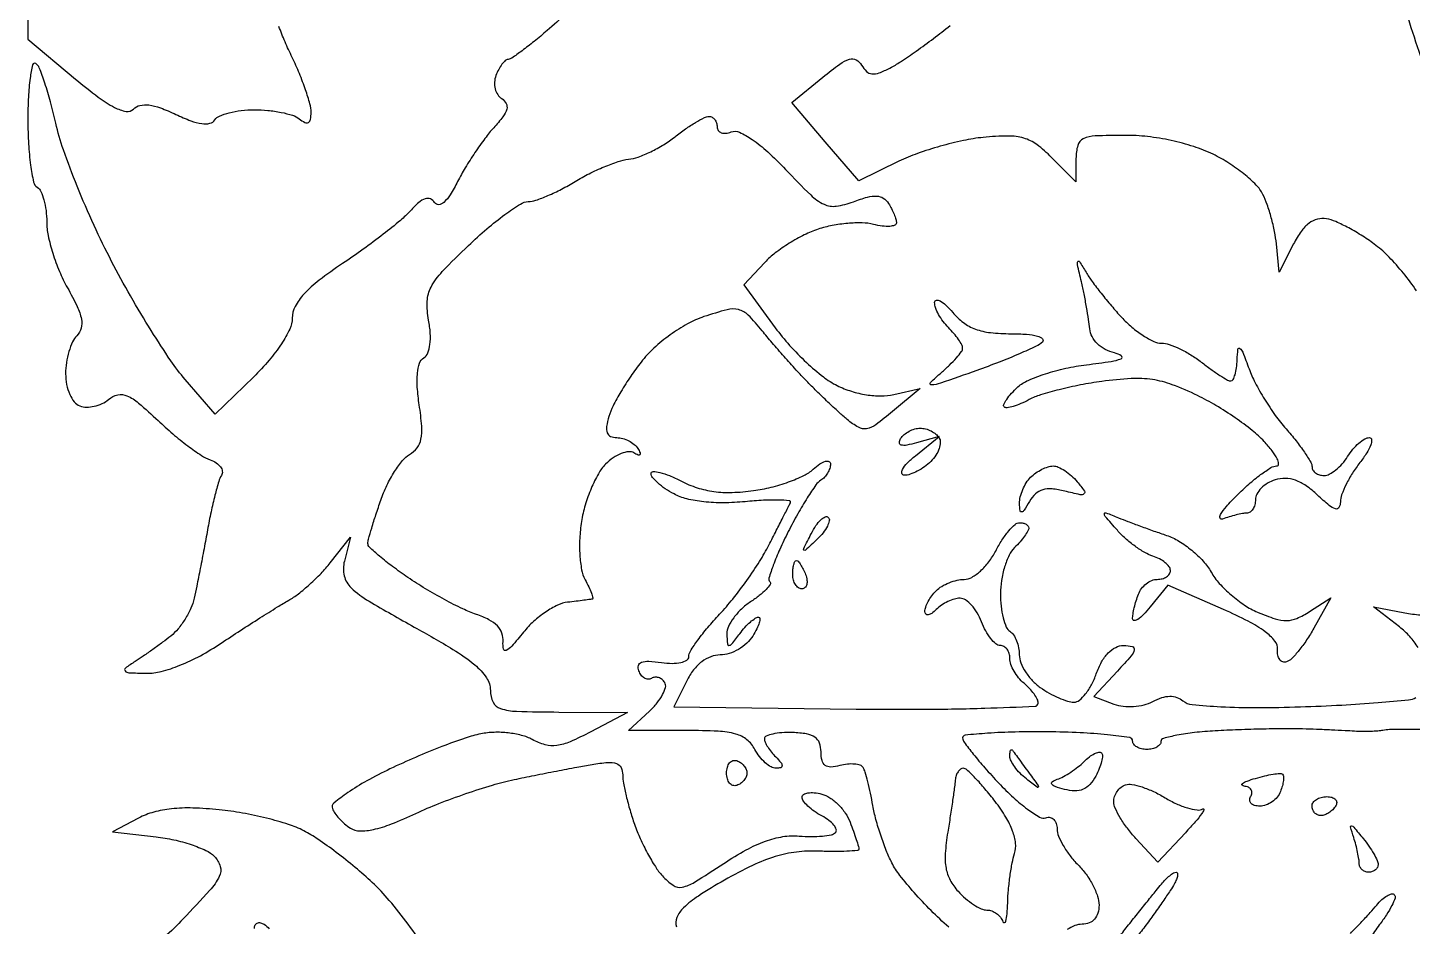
# Model space of a CAD drawing. Extents: x 0 to 102, y 0 to 135.
# Drawn here: x 58.2 to 70.61, y 74.05 to 82.1 of the extents above; entities that cross this region are included whole.
import ezdxf

# ---------------------------------------------------------------- set-up
doc = ezdxf.new("R2010")
doc.units = 0
doc.header["$MEASUREMENT"] = 0

msp = doc.modelspace()

# ---------------------------------------------------------------- linework, layer by layer
for points in [[(58.2048, 82.951259), (58.2048, 81.993156), (58.632722, 81.634879, 0.012794), (58.836358, 81.473064, 0.04213), (58.981464, 81.381754, 0.073538), (59.084742, 81.346305, 0.247163), (59.150852, 81.366812, -0.140149), (59.209479, 81.399368, -0.088919), (59.288036, 81.403383, -0.058065), (59.392425, 81.377581, -0.021668), (59.53163, 81.318457, 0.020986), (59.664911, 81.261633, 0.055653), (59.765121, 81.236062, 0.090167), (59.836424, 81.239001, 0.195704), (59.88065, 81.269751, -0.150658), (59.922384, 81.304549, -0.036113), (60.00891, 81.333584, -0.033882), (60.11756, 81.353784, -0.027961), (60.2352, 81.360872, -0.025485), (60.356314, 81.355214, -0.026014), (60.475385, 81.337259, -0.026893), (60.576665, 81.310808, -0.08992), (60.63705, 81.27871, 0.048732), (60.686625, 81.246895, 0.248492), (60.71831, 81.247337, 0.228978), (60.737506, 81.274252, 0.042359), (60.7428, 81.336628, 0.06794), (60.732376, 81.412988, 0.015044), (60.693097, 81.539325, 0.01537), (60.63837, 81.683735, 0.014272), (60.5736, 81.828177, -0.010727), (60.508818, 81.969946, -0.012801), (60.454102, 82.106314, -0.011596)], [(70.49755, 82.424904, 0.00632), (70.596588, 82.098414, 0.006251), (70.709953, 81.755935, 0.008471)], [(63.027936, 82.222119, -0.009482), (62.8578, 82.069957, -0.007824), (62.740408, 81.972062, -0.011076), (62.6327, 81.888938, -0.00739), (62.540785, 81.82327, -0.136451), (62.507301, 81.811638, 0.174674), (62.482736, 81.800991, 0.043062), (62.452956, 81.767707, 0.038881), (62.423435, 81.721253, 0.030501), (62.398686, 81.666914, 0.077094), (62.38597, 81.607983, 0.076532), (62.39165, 81.547814, 0.081909), (62.414334, 81.495672, 0.111312), (62.450868, 81.45987, -0.135973), (62.490264, 81.41732, -0.188607), (62.495595, 81.366151, -0.096322), (62.461846, 81.298216, -0.021975), (62.379029, 81.199306, 0.024866), (62.300319, 81.104188, 0.012606), (62.210456, 80.977339, 0.01249), (62.124085, 80.841445, 0.018203), (62.055453, 80.71723, -0.021851), (61.989588, 80.600053, -0.068983), (61.932129, 80.530931, -0.164638), (61.885564, 80.510516, -0.283243), (61.848978, 80.52888, 0.151806), (61.811415, 80.561554, 0.187364), (61.765388, 80.563589, 0.099739), (61.707138, 80.529842, 0.027838), (61.631829, 80.455405, -0.034491), (61.542713, 80.369634, -0.009169), (61.389131, 80.245695, -0.009254), (61.208853, 80.11087, -0.009411), (61.024707, 79.983583, 0.016587), (60.814964, 79.834112, 0.043426), (60.678381, 79.709617, 0.063691), (60.599786, 79.59898, 0.123231), (60.5736, 79.494347, -0.111684), (60.55146, 79.396464, -0.03447), (60.476688, 79.263975, -0.031094), (60.366129, 79.116988, -0.023663), (60.228102, 78.970119), (59.882604, 78.6357), (59.614752, 78.944714, -0.030089), (59.485733, 79.113027, -0.009137), (59.310674, 79.382823, -0.009114), (59.125142, 79.692991, -0.009816), (58.955726, 80.002214, -0.013266), (58.797923, 80.324722, -0.01109), (58.647263, 80.674861, -0.011243), (58.523757, 81.001323, -0.029826), (58.454949, 81.241011, 0.010937), (58.407848, 81.431999, 0.015348), (58.3569, 81.600052, 0.01157), (58.307719, 81.735543, 0.16289), (58.275073, 81.774754, 0.51301), (58.247556, 81.7633, 0.022627), (58.225443, 81.643895, 0.022442), (58.209803, 81.476201, 0.01203), (58.2048, 81.268286, 0.014344), (58.210954, 81.053819, 0.020554), (58.229651, 80.86456, 0.017038), (58.256167, 80.7134, 0.205184), (58.2894, 80.6661, -0.149765), (58.322041, 80.628876, -0.03921), (58.349149, 80.553257, -0.036229), (58.367776, 80.458142, -0.030252), (58.374, 80.355376, 0.052835), (58.386967, 80.233011, 0.023516), (58.42842, 80.076026, 0.022963), (58.488332, 79.91246, 0.028759), (58.559261, 79.76731, -0.016403), (58.647203, 79.598071, -0.063157), (58.684447, 79.485791, -0.112158), (58.68205, 79.403873, -0.133986), (58.643861, 79.337021, 0.08832), (58.605185, 79.281591, 0.036354), (58.572769, 79.195566, 0.03453), (58.550627, 79.095916, 0.037422), (58.5432, 78.996825, 0.047658), (58.552474, 78.89975, 0.056772), (58.579986, 78.812026, 0.065512), (58.621174, 78.74457, 0.132107), (58.671177, 78.70818, 0.091547), (58.729699, 78.6973, 0.056149), (58.799629, 78.70509, 0.053829), (58.869675, 78.729136, 0.06371), (58.928748, 78.766623, -0.118727), (59.01046, 78.806739, -0.157535), (59.092407, 78.79914, -0.075732), (59.197179, 78.734014, -0.012976), (59.37182, 78.576692, 0.013868), (59.503091, 78.458863, 0.01468), (59.63828, 78.350789, 0.014423), (59.759811, 78.264723, 0.062587), (59.838712, 78.225402, -0.059651), (59.893501, 78.198496, -0.09261), (59.93155, 78.162307, -0.124237), (59.947208, 78.12294, -0.172923), (59.939328, 78.086169, 0.06708), (59.91485, 78.031299, 0.008793), (59.880943, 77.90786, 0.010091), (59.846077, 77.759156, 0.008293), (59.814712, 77.599121, -0.002166), (59.783684, 77.429848, -0.001902), (59.749845, 77.253348, -0.001911), (59.718087, 77.09427, -0.005742), (59.694743, 76.986, -0.04947), (59.66456, 76.895736, -0.033002), (59.613454, 76.799351, -0.033198), (59.550798, 76.711567, -0.054287), (59.485627, 76.6476, -0.00734), (59.412519, 76.591685, -0.004611), (59.325509, 76.528374, -0.004627), (59.238708, 76.467637, -0.00844), (59.166581, 76.419925, 0.016379), (59.078386, 76.359551, 0.451602), (59.07616, 76.334714, 0.194423), (59.110403, 76.319102, 0.006112), (59.266887, 76.314175, 0.069137), (59.400178, 76.330085, 0.031529), (59.56702, 76.385355, 0.028393), (59.75071, 76.471765, 0.023052), (59.937109, 76.58415, -0.00302), (60.108931, 76.697368, -0.00289), (60.284632, 76.810186, -0.002862), (60.440843, 76.907971, -0.010367), (60.541845, 76.967536, 0.037645), (60.628594, 77.025289, 0.018136), (60.730897, 77.111264, 0.017869), (60.831605, 77.209092, 0.024418), (60.914545, 77.30455), (61.094345, 77.533129), (61.040632, 77.319119, 0.119352), (61.039528, 77.186497, 0.14743), (61.100885, 77.079832, 0.056564), (61.261574, 76.959434, 0.006048), (61.667201, 76.728304, -0.008999), (62.013357, 76.528347, -0.038057), (62.208456, 76.389681, -0.06927), (62.31333, 76.274479, -0.149358), (62.348842, 76.16115, 0.112264), (62.373753, 76.055107, 0.205481), (62.439871, 75.998143, 0.069262), (62.58402, 75.973765, 0.005783), (62.96355, 75.967061), (63.5769, 75.963322), (63.24794, 75.789832, -0.017896), (63.064273, 75.701217, -0.070674), (62.943712, 75.66751, -0.099297), (62.840609, 75.674369, -0.056817), (62.724251, 75.720559, 0.059201), (62.628461, 75.758058, 0.0363), (62.509069, 75.780067, 0.03515), (62.382018, 75.785084, 0.041671), (62.262702, 75.77141, 0.03347), (62.124341, 75.733964, 0.009361), (61.913644, 75.657067, 0.009399), (61.678012, 75.560907, 0.009757), (61.449102, 75.457092, 0.015085), (61.241766, 75.350345, 0.023988), (61.072051, 75.245452, 0.020629), (60.947628, 75.152269, 0.311662), (60.933346, 75.103063, 0.073686), (60.954365, 75.061567, 0.031862), (60.993389, 75.013276, 0.030662), (61.042215, 74.966297, 0.035532), (61.094183, 74.928105, 0.138004), (61.180016, 74.902634, 0.058603), (61.300423, 74.915064, 0.039483), (61.462142, 74.96489, 0.014583), (61.681348, 75.059373, -0.015779), (61.88726, 75.147543, -0.010461), (62.128609, 75.236214, -0.010534), (62.36688, 75.312566, -0.020111), (62.5617, 75.362066, -0.00235), (62.743786, 75.399717, -0.001854), (62.94121, 75.438812, -0.001874), (63.124835, 75.473753, -0.004647), (63.25965, 75.497589, -0.020137), (63.401015, 75.515414, -0.103976), (63.478842, 75.505869, -0.201449), (63.519629, 75.4696, -0.112063), (63.5346, 75.403641, 0.046138), (63.541397, 75.330139, 0.012601), (63.565664, 75.216073, 0.012631), (63.59987, 75.087533, 0.012844), (63.64035, 74.961606, 0.022125), (63.691346, 74.834283, 0.017556), (63.757175, 74.701518, 0.017891), (63.827061, 74.582568, 0.041738), (63.889553, 74.500432, 0.060589), (63.986968, 74.41569, 0.200855), (64.068557, 74.399281, 0.089922), (64.177448, 74.442436, 0.00715), (64.439453, 74.610736, -0.020769), (64.640127, 74.732052, -0.038365), (64.813618, 74.810681, -0.046904), (64.969577, 74.851352, -0.061806), (65.116312, 74.856916, 0.01992), (65.223812, 74.851998, 0.025205), (65.323178, 74.856424, 0.024652), (65.403896, 74.868146, 0.149063), (65.440808, 74.887808, 0.278691), (65.447702, 74.915758, 0.097147), (65.427173, 74.953743, 0.062556), (65.382184, 74.996222, 0.035102), (65.318446, 75.036322, -0.030136), (65.250904, 75.077886, -0.037362), (65.193831, 75.124664, -0.040824), (65.153605, 75.169802, -0.162999), (65.142, 75.204456, -0.260152), (65.155677, 75.228963, -0.099337), (65.193609, 75.243013, -0.065464), (65.25036, 75.244487, -0.037768), (65.317691, 75.232215, -0.082378), (65.390681, 75.199606, -0.049058), (65.464717, 75.139418, -0.047494), (65.528609, 75.062828, -0.059325), (65.571491, 74.980828, -0.005231), (65.601409, 74.899589, -0.007062), (65.626655, 74.825464, -0.004981), (65.646245, 74.763061, -0.073689), (65.6496, 74.740423, -0.388447), (65.637333, 74.727015, -0.008866), (65.543586, 74.720345, -0.015128), (65.427081, 74.717659, -0.009073), (65.2887, 74.721168, 0.040911), (65.09018, 74.713564, 0.044759), (64.90163, 74.673471, 0.037375), (64.697089, 74.593268, 0.017822), (64.446831, 74.461692, 0.012688), (64.211994, 74.319304, 0.050678), (64.080447, 74.21472, 0.097766), (64.019751, 74.126552, 0.189238), (64.01689, 74.042305, 0.036373)], [(70.646666, 79.73924, 0.021163), (70.528742, 79.89705, 0.021325), (70.400611, 80.041181, 0.038335), (70.282231, 80.146022, 0.01979), (70.164495, 80.228067, 0.018867), (70.038787, 80.301943, 0.0192), (69.922902, 80.358665, 0.061389), (69.840683, 80.383573, 0.104925), (69.758508, 80.380487, 0.101384), (69.683531, 80.344388, 0.076725), (69.613363, 80.27157, 0.035278), (69.545094, 80.1585), (69.415322, 79.9047), (69.390677, 80.1585, 0.024864), (69.374295, 80.269511, 0.017087), (69.345231, 80.393413, 0.017262), (69.308959, 80.511044, 0.033264), (69.270573, 80.601805, 0.078318), (69.209832, 80.686359, 0.028467), (69.09997, 80.785593, 0.027397), (68.965317, 80.882317, 0.029332), (68.823847, 80.961355, 0.03461), (68.650143, 81.031066, 0.025106), (68.448809, 81.085111, 0.0246), (68.237602, 81.119815, 0.028425), (68.03399, 81.1314, 0.009712), (67.767148, 81.126217, 0.10118), (67.661221, 81.100236, 0.217503), (67.611469, 81.041201, 0.068089), (67.5954, 80.923745), (67.5954, 80.716091), (67.377588, 80.933903, 0.036995), (67.244552, 81.048585, 0.088693), (67.128319, 81.106254, 0.07476), (66.987256, 81.125327, 0.020875), (66.764238, 81.112692, 0.027829), (66.586708, 81.085137, 0.01663), (66.379276, 81.033741, 0.016624), (66.175496, 80.968603, 0.027567), (66.009165, 80.898719), (65.649629, 80.723769), (65.349432, 81.074482), (65.049235, 81.425195), (65.328267, 81.652946, -0.013639), (65.478784, 81.769107, -0.083348), (65.566297, 81.812869, -0.199349), (65.626498, 81.807062, -0.143663), (65.675267, 81.75929, 0.076936), (65.718475, 81.704066, 0.165195), (65.767115, 81.682001, 0.115871), (65.831462, 81.690562, 0.028833), (65.929067, 81.734224, 0.026762), (66.023704, 81.789902, 0.007698), (66.163898, 81.88596, 0.007722), (66.318895, 81.999338, 0.008147), (66.467536, 82.115482, -0.023182)], [(66.455156, 74.04104, -0.016281), (66.297644, 74.189062, -0.014946), (66.145393, 74.351186, -0.015141), (66.018332, 74.503941, -0.046609), (65.945816, 74.616976, -0.024996), (65.89586, 74.726692, -0.014152), (65.845908, 74.863967, -0.014102), (65.803277, 75.005545, -0.022477), (65.775774, 75.128919, 0.008835), (65.754204, 75.23985, 0.01057), (65.729847, 75.343471, 0.00941), (65.705927, 75.429623, 0.066079), (65.688137, 75.469288, 0.177548), (65.661438, 75.490258, 0.056569), (65.611124, 75.500528, 0.048313), (65.547893, 75.500007, 0.037767), (65.480316, 75.487691, -0.049681), (65.398761, 75.474822, -0.172181), (65.348244, 75.489557, -0.18197), (65.32, 75.53211, -0.056554), (65.3112, 75.609659, 0.086935), (65.297173, 75.689725, 0.157415), (65.256833, 75.741796, 0.111143), (65.182029, 75.771502, 0.032065), (65.0574, 75.783067, 0.023053), (64.960127, 75.781348, 0.037243), (64.878154, 75.769945, 0.043382), (64.819459, 75.751828, 0.30515), (64.8036, 75.728262, 0.108195), (64.810308, 75.697627, 0.03112), (64.833421, 75.654637, 0.029741), (64.866266, 75.608142, 0.027738), (64.90512, 75.56472, -0.020816), (64.951429, 75.514386, -0.169813), (64.962442, 75.485628, -0.348762), (64.949712, 75.468595, -0.064544), (64.908097, 75.4632, -0.132523), (64.863871, 75.475131, -0.05077), (64.8119, 75.512902, -0.045702), (64.760933, 75.567663, -0.041722), (64.719, 75.6324, 0.100722), (64.6473, 75.718892, 0.102297), (64.547873, 75.769897, 0.056029), (64.389974, 75.79508, 0.011555), (64.107871, 75.8016), (63.587295, 75.8016), (63.774324, 75.975843, 0.03442), (63.842265, 76.048488, 0.04764), (63.891718, 76.122678, 0.057236), (63.917625, 76.187845, 0.207298), (63.91133, 76.231023, 0.085037), (63.886933, 76.258658, 0.093509), (63.855472, 76.275497, 0.100411), (63.821921, 76.279025, 0.115056), (63.791419, 76.268766, -0.151812), (63.761473, 76.261048, -0.12331), (63.729607, 76.270712, -0.09854), (63.700562, 76.297035, -0.06802), (63.679137, 76.336046, -0.154139), (63.676261, 76.38349, -0.248189), (63.702697, 76.412919, -0.103493), (63.767128, 76.422401, -0.021402), (63.881772, 76.410558, 0.032893), (63.976544, 76.402964, 0.0561), (64.055505, 76.410717, 0.080117), (64.108803, 76.43138, 0.266303), (64.1268, 76.462774, -0.14174), (64.141202, 76.512557, -0.015967), (64.207822, 76.610959, -0.018342), (64.29699, 76.724965, -0.013927), (64.40262, 76.843407, 0.020823), (64.520345, 76.979133, 0.013277), (64.646217, 77.145986, 0.013339), (64.761129, 77.316474, 0.024069), (64.844563, 77.462781, -0.000064), (64.910114, 77.59174, -0.000086), (64.969632, 77.708743, -0.000059), (65.019589, 77.806881, -0.000894), (65.03705, 77.84102, 0.530525), (65.027065, 77.859255, 0.017497), (64.928886, 77.865083, 0.01949), (64.79554, 77.863126, 0.010536), (64.631812, 77.850869, -0.022136), (64.438024, 77.840875, -0.028671), (64.260302, 77.849779, -0.032243), (64.108405, 77.876143, -0.063856), (63.994305, 77.919594, -0.025449), (63.915467, 77.967097, -0.033141), (63.848885, 78.018711, -0.034984), (63.801261, 78.067318, -0.178158), (63.7884, 78.102268, -0.418883), (63.806962, 78.120537, -0.056559), (63.867142, 78.112736, -0.038671), (63.953595, 78.084162, -0.020186), (64.056457, 78.036127, 0.041311), (64.201736, 77.975614, 0.045014), (64.350888, 77.941927, 0.041059), (64.51504, 77.933697, 0.026066), (64.705924, 77.949788, 0.026971), (64.863259, 77.98007, 0.024973), (65.020601, 78.027711, 0.025808), (65.156247, 78.084351, 0.072228), (65.241567, 78.141645, -0.0315), (65.300861, 78.188871, -0.078823), (65.350494, 78.212986, -0.186631), (65.381787, 78.210665, -0.289647), (65.3958, 78.188505, -0.080147), (65.389442, 78.149093, -0.053421), (65.370476, 78.107371, -0.052503), (65.342571, 78.069757, -0.068612), (65.309591, 78.042506, 0.101571), (65.265186, 78.000636, 0.011561), (65.188166, 77.885406, 0.013595), (65.102513, 77.742158, 0.010672), (65.017287, 77.582517, 0.011355), (64.941273, 77.423663, 0.017679), (64.883819, 77.283192, 0.012188), (64.844322, 77.167324, 0.279329), (64.852336, 77.134664, -0.356734), (64.85482, 77.109927, -0.044102), (64.818491, 77.06439, -0.036293), (64.758493, 77.009968, -0.02103), (64.67934, 76.953209, 0.04405), (64.597614, 76.888716, 0.044708), (64.528894, 76.811199, 0.048697), (64.482066, 76.732836, 0.115442), (64.467891, 76.6668, 0.012814), (64.471819, 76.577658, 0.398855), (64.486725, 76.56399, 0.223584), (64.51048, 76.575667, 0.00617), (64.582967, 76.66875, -0.021736), (64.630016, 76.725435, -0.027485), (64.678449, 76.77331, -0.027545), (64.72215, 76.807902, -0.154844), (64.750193, 76.8168, -0.411503), (64.763131, 76.803982, -0.075413), (64.757885, 76.767098, -0.044544), (64.736044, 76.71255, -0.022096), (64.699367, 76.6476, -0.069171), (64.645246, 76.58287, -0.052317), (64.570409, 76.528102, -0.053088), (64.487319, 76.490882, -0.078932), (64.408746, 76.4784, 0.090467), (64.323111, 76.462778, 0.074512), (64.24192, 76.417402, 0.065542), (64.169028, 76.343942, 0.047217), (64.107978, 76.24575), (63.992163, 76.0131), (65.624581, 75.994066, 0.00414), (66.250525, 75.991952, 0.006902), (66.777477, 76.001811, 0.001906), (67.229208, 76.018227, 0.402506), (67.257, 76.047158, 0.120022), (67.248513, 76.082002, 0.035772), (67.219723, 76.129033, 0.033614), (67.178666, 76.178979, 0.030719), (67.1301, 76.2246, -0.048188), (67.081544, 76.273509, -0.041499), (67.040477, 76.333215, -0.04354), (67.012318, 76.394203, -0.086594), (67.0032, 76.446459, 0.072749), (66.996686, 76.490992, 0.087496), (66.977734, 76.528766, 0.100503), (66.949566, 76.554018, 0.133421), (66.916506, 76.563, -0.17856), (66.877672, 76.577325, -0.048871), (66.831657, 76.625128, -0.042913), (66.786552, 76.69354, -0.033464), (66.7494, 76.7745, 0.043177), (66.710348, 76.855423, 0.050654), (66.659687, 76.923872, 0.058114), (66.605648, 76.970919, 0.151195), (66.556914, 76.986, 0.072317), (66.506636, 76.97869, 0.03875), (66.44794, 76.956178, 0.037601), (66.390426, 76.923336, 0.047881), (66.34332, 76.88448, -0.039343), (66.303976, 76.850884, -0.116259), (66.27141, 76.837245, -0.255088), (66.25073, 76.84443, -0.186338), (66.2418, 76.86756, -0.08884), (66.248892, 76.90716, -0.036245), (66.271621, 76.95713, -0.034415), (66.304471, 77.008589, -0.037128), (66.34332, 77.05368, -0.061475), (66.393152, 77.092564, -0.039102), (66.459113, 77.125378, -0.038879), (66.530038, 77.147767, -0.057072), (66.594947, 77.1552, 0.132066), (66.661868, 77.17319, 0.052231), (66.739514, 77.229754, 0.046927), (66.814981, 77.311899, 0.043031), (66.8763, 77.409, -0.023862), (66.932587, 77.506186, -0.031783), (66.993205, 77.588246, -0.032999), (67.049997, 77.647316, -0.186902), (67.089973, 77.6628, -0.056714), (67.121501, 77.659212, -0.0761), (67.148187, 77.648599, -0.095222), (67.166077, 77.632899, -0.166675), (67.1724, 77.614457, -0.136573), (67.16514, 77.588374, -0.020956), (67.135123, 77.543038, -0.0221), (67.094089, 77.491344, -0.017569), (67.0455, 77.439214, 0.084828), (66.996769, 77.370395, 0.037038), (66.955877, 77.265854, 0.035282), (66.927962, 77.145699, 0.039456), (66.9186, 77.02725, 0.027479), (66.924813, 76.914284, 0.033969), (66.943451, 76.810564, 0.03621), (66.970499, 76.728421, 0.157979), (67.0032, 76.6899, -0.108992), (67.035641, 76.658399, -0.050738), (67.062949, 76.606147, -0.046902), (67.081531, 76.54306, -0.048217), (67.0878, 76.478204, 0.095272), (67.101378, 76.407591, 0.048423), (67.143032, 76.326935, 0.045676), (67.203893, 76.249284, 0.050975), (67.275824, 76.187097, 0.025079), (67.356068, 76.136691, 0.024423), (67.441656, 76.094086, 0.025184), (67.520396, 76.064206, 0.078242), (67.576325, 76.0554, 0.173061), (67.625707, 76.07302, 0.053962), (67.681751, 76.129954, 0.046646), (67.735133, 76.212061, 0.036973), (67.777277, 76.3092, -0.042027), (67.824677, 76.415504, -0.06636), (67.88389, 76.495707, -0.081891), (67.951168, 76.545682, -0.11943), (68.022636, 76.563, -0.05902), (68.099878, 76.553851, -0.414614), (68.117729, 76.524663, -0.120518), (68.089398, 76.469851, -0.007619), (67.967278, 76.333986), (67.755036, 76.104973), (67.935318, 76.038282, 0.060603), (68.018049, 76.018627, 0.044825), (68.112171, 76.016498, 0.044882), (68.205011, 76.031165, 0.061329), (68.283908, 76.061666, -0.043392), (68.364133, 76.096027, -0.074538), (68.43568, 76.108245, -0.088497), (68.498809, 76.098303, -0.090242), (68.554128, 76.067162, 0.151588), (68.636219, 76.033241, 0.010111), (68.893326, 76.015025, 0.013148), (69.21799, 76.007161, 0.007738), (69.606183, 76.013976, 0.004847), (69.976383, 76.029801, 0.007075), (70.302084, 76.051513, 0.003814), (70.575875, 76.075763, 0.114904), (70.640963, 76.097677, 0.127649)], [(70.660666, 76.543527, 0.046816), (70.586196, 76.642865, 0.043725), (70.49295, 76.729134), (70.2603, 76.90938), (70.540932, 76.85512, 0.034235), (70.681786, 76.837772, 0.065611)], [(70.814785, 75.811353, 0.00417), (70.591033, 75.81188, 0.002661), (70.403212, 75.809757, 0.050435), (70.3449, 75.802879, -0.035524), (70.301051, 75.796378, -0.011474), (70.235449, 75.792884, -0.011377), (70.162084, 75.792333, -0.01253), (70.0911, 75.795195, 0.003979), (70.005964, 75.800087, 0.001428), (69.884623, 75.805744, 0.001416), (69.751568, 75.811188, 0.001678), (69.6258, 75.815555, 0.009669), (69.478702, 75.817322, 0.003689), (69.273785, 75.814309, 0.003651), (69.05119, 75.807767, 0.004469), (68.84325, 75.798274, 0.013404), (68.656769, 75.783067, 0.02178), (68.499695, 75.75905, 0.017406), (68.378721, 75.730713, 0.338591), (68.3568, 75.702053, -0.176659), (68.347106, 75.675472, -0.092612), (68.319523, 75.652861, -0.072749), (68.278451, 75.637553, -0.052924), (68.2299, 75.6324, -0.057211), (68.181362, 75.637972, -0.076519), (68.140277, 75.654446, -0.095518), (68.112739, 75.67882, -0.165436), (68.103, 75.70745, 0.372735), (68.076886, 75.737613, 0.009025), (67.879339, 75.762559, 0.015294), (67.63353, 75.781518, 0.009246), (67.3416, 75.789666, 0.007577), (67.049656, 75.78799, 0.012595), (66.803861, 75.776654, 0.006215), (66.602401, 75.759752, 0.386329), (66.5802, 75.735307, 0.162089), (66.59277, 75.69755, 0.007793), (66.675115, 75.591088, 0.012057), (66.779519, 75.466644, 0.008335), (66.903316, 75.330746, 0.018931), (67.034362, 75.201771, 0.02689), (67.160857, 75.098258, 0.025598), (67.269521, 75.026931, 0.21613), (67.326316, 75.021005, -0.134958), (67.364313, 75.023038, -0.144596), (67.396859, 75.005172, -0.119518), (67.418699, 74.969037, -0.076584), (67.4262, 74.92035, 0.098543), (67.439012, 74.855974, 0.033919), (67.481425, 74.770523, 0.032154), (67.542254, 74.680223, 0.032085), (67.6142, 74.5984, -0.040409), (67.686128, 74.513802, -0.035651), (67.746912, 74.415232, -0.037372), (67.788779, 74.318001, -0.08348), (67.801984, 74.23885, -0.07002), (67.791745, 74.166751, -0.11104), (67.761855, 74.112304, -0.120193), (67.713557, 74.078667, -0.091471), (67.649975, 74.066659, 0.089659), (67.585319, 74.054689, 0.056026), (67.516606, 74.019452, 0.053954)], [(61.773971, 73.837056, 0.015135), (61.612865, 74.067019, 0.015259), (61.442881, 74.280744, 0.028847), (61.291239, 74.440264, 0.014792), (61.138861, 74.574843, 0.011933), (60.967658, 74.71048, 0.012111), (60.803484, 74.828161, 0.03012), (60.676578, 74.903796, 0.041959), (60.539965, 74.960492, 0.016517), (60.343831, 75.016145, 0.016211), (60.126772, 75.062643, 0.019491), (59.920072, 75.091694, 0.017441), (59.682155, 75.107366, 0.033394), (59.490978, 75.100506, 0.041152), (59.332893, 75.070941, 0.054724), (59.197024, 75.017227), (58.962548, 74.893416), (59.353794, 74.849317, -0.026385), (59.5132, 74.822775, -0.026512), (59.668662, 74.779621, -0.027477), (59.799598, 74.727518, -0.088163), (59.876279, 74.673978, -0.128043), (59.928666, 74.584711, -0.186808), (59.920257, 74.494902, -0.068137), (59.835393, 74.370532, -0.007324), (59.597274, 74.114669, -0.01694), (59.429167, 73.950752, -0.021734)], [(70.053551, 73.982447, 0.003941), (70.147143, 74.080234, 0.00398), (70.231622, 74.171346, 0.010603), (70.289984, 74.238094, -0.032715), (70.336924, 74.287216, -0.052482), (70.38345, 74.321701, -0.070907), (70.42281, 74.337944, -0.264742), (70.447679, 74.331121, -0.28837), (70.454463, 74.301331, -0.031554), (70.425802, 74.233674, -0.030882), (70.377637, 74.150621, -0.019813), (70.312245, 74.060346, 0.048803), (70.23561, 73.940518, 0.042363)], [(60.2352, 74.029993, -0.111806), (60.241976, 74.059916, -0.183715), (60.260524, 74.077617, -0.158934), (60.28846, 74.079953, -0.080618), (60.321409, 74.066306, -0.096434), (60.366222, 74.024904, -0.011196)]]:
    msp.add_lwpolyline(points, format="xyb")
for points in [[(64.307409, 81.3006, -0.127113), (64.335322, 81.293387, -0.100759), (64.3591, 81.27309, -0.089621), (64.375086, 81.242727, -0.076611), (64.3806, 81.206949, 0.155772), (64.390719, 81.175257, 0.152159), (64.417415, 81.154935, 0.113394), (64.457981, 81.149926, 0.065953), (64.505926, 81.16139, -0.200797), (64.580332, 81.159163, -0.044036), (64.694156, 81.094857, -0.035157), (64.833333, 80.984014, -0.017731), (64.993195, 80.826405, 0.009997), (65.218499, 80.597299, 0.082496), (65.337948, 80.513965, 0.147953), (65.448035, 80.497242, 0.055132), (65.6011, 80.536843, -0.022123), (65.72687, 80.578393, -0.081186), (65.809919, 80.587803, -0.131842), (65.869236, 80.568713, -0.108394), (65.916235, 80.521329, -0.023195), (65.942808, 80.47481, -0.021999), (65.96547, 80.425215, -0.022569), (65.981575, 80.379614, -0.068722), (65.986705, 80.347238, -0.320582), (65.972205, 80.326069, -0.071662), (65.926811, 80.31655, -0.049435), (65.860271, 80.318891, -0.027995), (65.780993, 80.334132, 0.056969), (65.681207, 80.34739, 0.026302), (65.550149, 80.34289, 0.025642), (65.411336, 80.323585, 0.032341), (65.285833, 80.290988, 0.035822), (65.161654, 80.239888, 0.023538), (65.026603, 80.164511, 0.023695), (64.901433, 80.07823, 0.041451), (64.807988, 79.993971), (64.618295, 79.792051), (64.901297, 79.407765, 0.025364), (65.029579, 79.250896, 0.021058), (65.18098, 79.097333, 0.021569), (65.331938, 78.968301, 0.052371), (65.456001, 78.890612, 0.037636), (65.583603, 78.839707, 0.037121), (65.717982, 78.808223, 0.038925), (65.8483, 78.798022, 0.055453), (65.963601, 78.810813), (66.1995, 78.86388), (65.953005, 78.657885, -0.015134), (65.802034, 78.539289, -0.115753), (65.719694, 78.503978, -0.174405), (65.646268, 78.516635, -0.045208), (65.546119, 78.586095, -0.010633), (65.47023, 78.652387, -0.0047), (65.372698, 78.743005, -0.004649), (65.2711, 78.841005, -0.00624), (65.180983, 78.9318, -0.007223), (65.088704, 79.029921, -0.004125), (64.979962, 79.150938, -0.004119), (64.872538, 79.274527, -0.006818), (64.784169, 79.380802, 0.023937), (64.658527, 79.521794, 0.140076), (64.57307, 79.570349, 0.123935), (64.469701, 79.569496, 0.017085), (64.261894, 79.507702, 0.045615), (64.115173, 79.443169, 0.030093), (63.959496, 79.344326, 0.029781), (63.814353, 79.225648, 0.040088), (63.699227, 79.101, 0.017045), (63.606098, 78.973669, 0.015393), (63.518489, 78.835964, 0.015627), (63.447673, 78.707736, 0.046371), (63.410383, 78.61455, 0.033475), (63.390099, 78.524292, 0.128749), (63.395904, 78.467554, 0.20383), (63.426218, 78.435672, 0.102469), (63.481606, 78.4242, -0.067599), (63.534895, 78.416962, -0.052354), (63.589461, 78.395509, -0.05344), (63.637071, 78.363908, -0.081293), (63.669579, 78.326529, -0.029239), (63.690198, 78.288344, -0.296825), (63.687792, 78.271328, -0.330435), (63.671952, 78.267869, -0.032586), (63.635357, 78.287314, 0.167141), (63.587535, 78.298127, 0.067467), (63.521728, 78.281772, 0.056592), (63.449343, 78.243033, 0.045268), (63.381356, 78.186356, 0.068257), (63.316143, 78.100411, 0.028651), (63.252136, 77.969748, 0.027689), (63.198717, 77.820095, 0.032243), (63.165316, 77.672827, 0.026931), (63.149441, 77.521773, 0.028269), (63.150286, 77.372331, 0.030164), (63.166346, 77.241881, 0.077302), (63.197722, 77.152356, -0.012258), (63.230134, 77.088054, -0.021058), (63.253513, 77.032796, -0.017046), (63.268175, 76.989148, -0.415877), (63.262627, 76.97895, -0.037177), (63.245711, 76.975345, -0.00173), (63.187581, 76.967615, -0.002856), (63.118435, 76.959065, -0.002046), (63.041033, 76.950264, 0.084862), (62.951274, 76.924604, 0.037022), (62.843504, 76.862643, 0.035266), (62.736101, 76.7782, 0.039422), (62.645886, 76.682364, -0.008722), (62.541121, 76.556417, -0.10537), (62.491234, 76.518528, -0.486049), (62.46626, 76.531065, -0.072799), (62.462652, 76.596195, 0.110251), (62.452743, 76.672223, 0.106426), (62.41143, 76.73793, 0.080624), (62.33566, 76.79394, 0.038051), (62.2233, 76.841391, -0.030693), (62.101032, 76.890922, -0.011968), (61.938436, 76.973557, -0.011795), (61.766209, 77.071648, -0.014358), (61.60995, 77.171811, -0.010673), (61.472272, 77.270118, -0.015835), (61.356392, 77.362511, -0.010924), (61.265875, 77.442966, -0.21413), (61.251674, 77.476514, -0.062438), (61.257281, 77.514604, -0.004718), (61.286195, 77.615036, -0.00645), (61.323473, 77.734426, -0.004862), (61.367403, 77.864685, -0.027998), (61.421688, 77.996383, -0.028566), (61.490029, 78.120278, -0.029799), (61.561636, 78.220417, -0.095348), (61.62413, 78.27309, 0.102002), (61.691708, 78.331589, 0.115244), (61.726995, 78.409658, 0.068923), (61.733705, 78.526395, 0.01716), (61.711795, 78.716852, -0.019897), (61.694293, 78.87669, -0.041317), (61.695963, 79.002043, -0.055638), (61.71491, 79.092238, -0.176551), (61.75249, 79.139895, 0.161643), (61.788211, 79.182588, 0.062283), (61.807703, 79.25836, 0.048858), (61.810687, 79.35863, 0.029398), (61.79564, 79.476788, -0.056358), (61.783358, 79.645081, -0.113195), (61.81808, 79.772936, -0.06843), (61.918404, 79.911329, -0.011272), (62.152594, 80.14503, -0.014057), (62.318538, 80.294645, -0.018377), (62.478802, 80.421312, -0.016128), (62.617391, 80.516091, -0.13828), (62.6886, 80.537555, 0.079197), (62.755956, 80.549534, 0.018124), (62.864114, 80.591524, 0.018302), (62.986642, 80.649681, 0.016927), (63.107893, 80.718081, -0.020302), (63.233482, 80.787813, -0.018158), (63.369016, 80.849964, -0.018529), (63.494859, 80.896842, -0.052597), (63.586227, 80.91674, 0.060319), (63.673763, 80.93722, 0.025274), (63.785411, 80.984537, 0.02456), (63.901096, 81.047812, 0.029234), (64.003193, 81.118875, -0.01418), (64.097012, 81.18846, -0.017834), (64.187854, 81.247218, -0.016129), (64.26618, 81.290642, -0.119048)], [(67.685983, 79.9047, 0.023179), (67.739728, 79.823672, 0.009079), (67.820952, 79.716862, 0.008964), (67.913129, 79.604319, 0.011036), (68.003251, 79.50285, 0.029777), (68.09638, 79.413812, 0.031783), (68.197506, 79.338541, 0.033548), (68.292062, 79.285744, 0.110996), (68.361219, 79.2702, -0.082311), (68.430479, 79.258721, -0.028512), (68.524667, 79.220497, -0.027422), (68.625503, 79.165757, -0.028592), (68.718285, 79.101, 0.010488), (68.804327, 79.036193, 0.014171), (68.88492, 78.981503, 0.01114), (68.953609, 78.939803, 0.131583), (68.983494, 78.9318, 0.282027), (69.003282, 78.943926, 0.045658), (69.020772, 78.987715, 0.038942), (69.033937, 79.04921, 0.024819), (69.040036, 79.12215, -0.019366), (69.046857, 79.216032, -0.586066), (69.064346, 79.223412, -0.135865), (69.08953, 79.189575, -0.005085), (69.145786, 79.039924, 0.033676), (69.200418, 78.916507, 0.017315), (69.284268, 78.769611, 0.017129), (69.381399, 78.623775, 0.024731), (69.47775, 78.502475, -0.013142), (69.566848, 78.395492, -0.017283), (69.642059, 78.293112, -0.014835), (69.698399, 78.205091, -0.135748), (69.7104, 78.161701, 0.139137), (69.718613, 78.132757, 0.100039), (69.741699, 78.108096, 0.085543), (69.776227, 78.09149, 0.069519), (69.81695, 78.0858, 0.121331), (69.865307, 78.09771, 0.047568), (69.92324, 78.135503, 0.043473), (69.980858, 78.190264, 0.041443), (70.029167, 78.255, -0.035221), (70.076244, 78.31975, -0.03972), (70.130238, 78.374497, -0.043499), (70.182987, 78.412634, -0.135582), (70.224857, 78.4242, -0.399375), (70.244374, 78.405652, -0.104495), (70.23693, 78.35872, -0.051648), (70.200567, 78.286912, -0.023646), (70.13954, 78.201291, 0.02552), (70.072432, 78.106386, 0.025908), (70.015706, 78.005604, 0.026782), (69.975819, 77.91315, 0.088668), (69.9642, 77.848144, -0.124859), (69.951639, 77.798629, -0.355763), (69.921003, 77.786024, -0.102493), (69.864189, 77.816881, -0.013094), (69.759897, 77.909838, 0.036304), (69.657572, 77.992858, 0.066612), (69.562327, 78.041962, 0.080329), (69.470627, 78.058901, 0.082608), (69.379197, 78.045784, 0.058336), (69.311745, 78.015348, 0.061883), (69.254617, 77.970642, 0.069321), (69.215868, 77.919112, 0.127263), (69.2028, 77.868599, -0.062233), (69.19701, 77.822257, -0.080515), (69.179981, 77.783002, -0.097968), (69.154745, 77.75673, -0.153743), (69.125119, 77.7474, 0.045088), (69.085953, 77.743861, 0.015127), (69.029735, 77.73185, 0.014912), (68.968004, 77.714729, 0.016509), (68.909492, 77.694465, -0.40524), (68.887548, 77.703836, -0.238401), (68.889745, 77.734757, -0.046992), (68.943057, 77.807432, -0.014646), (69.03598, 77.905965, -0.01622), (69.144031, 78.007224, -0.020843), (69.250009, 78.092722, -0.019194), (69.342401, 78.155766, -0.141023), (69.393255, 78.1704, 0.430278), (69.41096, 78.189099, 0.104546), (69.398575, 78.235124, 0.048318), (69.353325, 78.306068, 0.02132), (69.280997, 78.390736, 0.037951), (69.174902, 78.488654, 0.016727), (69.021203, 78.602141, 0.016443), (68.849443, 78.712159, 0.02123), (68.684601, 78.801007, 0.02309), (68.458604, 78.898087, 0.053179), (68.279736, 78.944388, 0.050896), (68.090381, 78.952978, 0.01963), (67.828267, 78.927837, 0.014018), (67.636494, 78.896315, 0.0136), (67.444828, 78.853828, 0.013636), (67.278458, 78.807316, 0.047916), (67.17597, 78.764511, -0.021244), (67.101645, 78.728707, -0.031029), (67.033267, 78.70418, -0.031589), (66.977824, 78.691829, -0.239805), (66.953136, 78.699864, -0.314544), (66.949115, 78.722487, -0.041925), (66.974459, 78.767021, -0.03629), (67.017643, 78.821114, -0.022242), (67.075679, 78.87853, -0.081233), (67.166827, 78.937399, -0.024631), (67.321226, 78.995884, -0.023957), (67.503472, 79.04533, -0.023983), (67.689547, 79.077093, 0.006064), (67.910908, 79.106764, 0.06304), (67.999208, 79.131324, 0.60101), (68.00147, 79.156039, 0.085393), (67.94065, 79.182429, -0.062847), (67.857205, 79.21427, -0.071472), (67.788252, 79.264837, -0.077587), (67.740679, 79.328671, -0.09698), (67.71943, 79.399297, 0.014062), (67.709, 79.480976, 0.005679), (67.690376, 79.591797, 0.005614), (67.667622, 79.710699, 0.007092), (67.64379, 79.8201, -0.002719), (67.608748, 79.974461, -0.171768), (67.612096, 80.001676, -0.583827), (67.625794, 80.002379, -0.006471)], [(66.490825, 79.54515, 0.058583), (66.586509, 79.454481, 0.073032), (66.69412, 79.396298, 0.060468), (66.829582, 79.364714, 0.027075), (67.012531, 79.3548, -0.016989), (67.153478, 79.35001, -0.047213), (67.251172, 79.334012, -0.12533), (67.295218, 79.309605, -0.434937), (67.29507, 79.280648, -0.076658), (67.238622, 79.242675, -0.007579), (67.089201, 79.175231, -0.00942), (66.907363, 79.100487, -0.00734), (66.7071, 79.025912, -0.001991), (66.381554, 78.911554, -0.069371), (66.302324, 78.89588, -0.685715), (66.292645, 78.917241, -0.021833), (66.38985, 79.007875, 0.01576), (66.46275, 79.074212, 0.021074), (66.524285, 79.139104, 0.018855), (66.570063, 79.195829, 0.161711), (66.5802, 79.226354, 0.12821), (66.572545, 79.255717, 0.024175), (66.542923, 79.303133, 0.024418), (66.501882, 79.3565, 0.020253), (66.4533, 79.409186, -0.036234), (66.404947, 79.465104, -0.0349), (66.364504, 79.528098, -0.036951), (66.336944, 79.588651, -0.095657), (66.329215, 79.635793, -0.344571), (66.345255, 79.655153, -0.183625), (66.377849, 79.650296, -0.066131), (66.42953, 79.611557, -0.025065)], [(66.1995, 78.5088, -0.064715), (66.248129, 78.502479, -0.051862), (66.297547, 78.483758, -0.053426), (66.340334, 78.456181, -0.084692), (66.369101, 78.423551, -0.151471), (66.379941, 78.381609, -0.071872), (66.369225, 78.326258, -0.061237), (66.339919, 78.266668, -0.051551), (66.295537, 78.212051, -0.039984), (66.238975, 78.163878, -0.036038), (66.173533, 78.123439, -0.037911), (66.109323, 78.095861, -0.086895), (66.057493, 78.087681, -0.339321), (66.035867, 78.104853, -0.193502), (66.040667, 78.139717, -0.067081), (66.083433, 78.195616, -0.024814), (66.1572, 78.262184), (66.3687, 78.434806), (66.167756, 78.378139, -0.020093), (66.07886, 78.356885, -0.112363), (66.030235, 78.35831, -0.342469), (66.014354, 78.378865, -0.138755), (66.024698, 78.415136, -0.078181), (66.055481, 78.450977, -0.05336), (66.099925, 78.481286, -0.052738), (66.150486, 78.501864, -0.070401)], [(67.390461, 78.1704, -0.104696), (67.436838, 78.160581, -0.040376), (67.494926, 78.129001, -0.037752), (67.554405, 78.083394, -0.038033), (67.606191, 78.029467, -0.016003), (67.670322, 77.946342, -0.408732), (67.666412, 77.920636, -0.21795), (67.632098, 77.913154, -0.007388), (67.494127, 77.945355, 0.037786), (67.380666, 77.964659, 0.094428), (67.297331, 77.956693, 0.115709), (67.233127, 77.920441, 0.074901), (67.17945, 77.853638, -0.009239), (67.130941, 77.773774, -0.206223), (67.109066, 77.758817, -0.440057), (67.094553, 77.769536, -0.021493), (67.090373, 77.83623, -0.065288), (67.096782, 77.893855, -0.040263), (67.118377, 77.958662, -0.039784), (67.150644, 78.020391, -0.056113), (67.18932, 78.06888, -0.043102), (67.235516, 78.107731, -0.036436), (67.290282, 78.140579, -0.037981), (67.345004, 78.163168, -0.079055)], [(65.376469, 77.710331, -0.253633), (65.385419, 77.680187, -0.066521), (65.367969, 77.631019, -0.05091), (65.329951, 77.572431, -0.032763), (65.275132, 77.512736, -0.002294), (65.17197, 77.415104, -0.404836), (65.15821, 77.415325, -0.323466), (65.155731, 77.430716, -0.001975), (65.223572, 77.564296, -0.029819), (65.266134, 77.63636, -0.05386), (65.310287, 77.688702, -0.082345), (65.349151, 77.715184, -0.314606)], [(67.9761, 77.706942, 0.006533), (68.059211, 77.674237, 0.0027), (68.172491, 77.632059, 0.00267), (68.294458, 77.588132, 0.003435), (68.407066, 77.549122, -0.055073), (68.517389, 77.497636, -0.035536), (68.632473, 77.415873, -0.035524), (68.734884, 77.318578, -0.054799), (68.80682, 77.220023, 0.05298), (68.879742, 77.119351, 0.031479), (68.985655, 77.015594, 0.031225), (69.105676, 76.924401, 0.046292), (69.221853, 76.861715, 0.021469), (69.379689, 76.802422, 0.0817), (69.483367, 76.786393, 0.099961), (69.575479, 76.805921, 0.041424), (69.688258, 76.866217), (69.877615, 76.9886), (69.726461, 76.718035, -0.019539), (69.661774, 76.61218, -0.023226), (69.592406, 76.517847, -0.022895), (69.527555, 76.444836, -0.119814), (69.482363, 76.416488, -0.157809), (69.448087, 76.416189, -0.160139), (69.420375, 76.436052, -0.116132), (69.403952, 76.474888, -0.06429), (69.401859, 76.526597, 0.197592), (69.378225, 76.602404, 0.060777), (69.2894, 76.686327, 0.040643), (69.139064, 76.779406, 0.015467), (68.916077, 76.884985), (68.417853, 77.102283), (68.260427, 76.907869, -0.020535), (68.19986, 76.839053, -0.052419), (68.149244, 76.796136, -0.145751), (68.117722, 76.786072, -0.419964), (68.103, 76.800508, -0.041138), (68.106516, 76.843171, -0.015995), (68.118084, 76.901299, -0.015707), (68.134691, 76.963764, -0.01879), (68.154351, 77.021381, -0.070559), (68.182786, 77.07254, -0.063449), (68.225236, 77.115891, -0.066819), (68.274662, 77.145232, -0.100912), (68.323551, 77.1552, 0.065141), (68.368605, 77.161095, 0.082628), (68.406782, 77.178377, 0.098983), (68.43232, 77.204011, 0.147606), (68.4414, 77.234099, 0.162354), (68.430111, 77.26795, 0.060627), (68.394975, 77.304556, 0.051931), (68.343832, 77.338138, 0.042506), (68.283357, 77.363159, -0.055767), (68.211479, 77.39515, -0.025083), (68.124973, 77.451867, -0.024457), (68.038653, 77.521583, -0.030542), (67.966107, 77.594705, -0.002436), (67.857649, 77.719493, -0.202561), (67.850036, 77.743183, -0.497698), (67.86338, 77.751519, -0.005687)], [(65.090649, 77.3244, -0.222225), (65.106411, 77.31703, -0.030693), (65.128435, 77.287123, -0.030395), (65.151518, 77.246108, -0.02136), (65.172594, 77.1975, -0.055937), (65.185242, 77.148909, -0.100118), (65.182914, 77.107877, -0.147206), (65.166466, 77.080962, -0.184534), (65.139345, 77.0706, -0.152681), (65.108093, 77.080371, -0.098158), (65.081471, 77.107877, -0.08088), (65.063511, 77.148979, -0.062722), (65.0574, 77.1975, -0.024748), (65.059809, 77.24613, -0.039339), (65.067167, 77.287123, -0.046727), (65.077795, 77.316271, -0.289661)], [(67.027139, 75.62535, 0.006866), (67.04257, 75.603285, 0.000676), (67.080504, 75.550752, 0.000854), (67.125911, 75.488271, 0.000677), (67.175189, 75.4209, -0.001613), (67.256163, 75.309758, -0.268706), (67.257626, 75.295388, -0.484056), (67.247668, 75.292892, -0.002253), (67.15125, 75.367809, -0.033687), (67.094594, 75.418758, -0.036088), (67.04669, 75.475761, -0.038743), (67.013276, 75.530347, -0.118513), (67.0032, 75.572259, -0.025033), (67.00479, 75.603988, -0.081051), (67.010232, 75.624295, -0.280207), (67.018219, 75.629768, -0.262974)], [(67.823826, 75.601374, -0.220174), (67.833278, 75.575638, -0.040094), (67.824889, 75.524183, -0.03653), (67.80431, 75.460984, -0.025902), (67.772562, 75.393476, -0.060468), (67.719999, 75.31862, -0.109055), (67.659298, 75.275233, -0.10755), (67.585361, 75.261086, -0.057701), (67.492939, 75.274158, -0.017138), (67.408828, 75.299263, -0.155286), (67.37829, 75.321642, -0.43008), (67.382264, 75.343227, -0.063745), (67.426871, 75.364724, 0.043475), (67.48248, 75.388803, 0.021704), (67.548353, 75.428195, 0.021367), (67.613479, 75.47519, 0.029408), (67.667411, 75.523125, -0.031603), (67.715203, 75.565229, -0.04883), (67.761757, 75.59451, -0.062661), (67.800613, 75.608198, -0.25506)], [(64.556145, 75.531585, -0.073624), (64.590908, 75.513982, -0.066918), (64.620375, 75.486566, -0.070382), (64.640287, 75.45389, -0.102038), (64.64709, 75.4209, -0.102038), (64.640287, 75.38791, -0.070382), (64.620375, 75.355234, -0.066918), (64.590908, 75.327818, -0.073624), (64.556145, 75.310215, -0.159683), (64.521588, 75.31004, -0.143818), (64.491915, 75.330224, -0.107546), (64.471939, 75.369207, -0.064908), (64.4652, 75.4209, -0.064908), (64.471939, 75.472593, -0.107546), (64.491915, 75.511576, -0.143818), (64.521588, 75.53176, -0.159683)], [(66.584259, 75.4632, 0.163138), (66.560442, 75.455217, 0.08496), (66.538748, 75.432136, 0.069533), (66.522376, 75.3979, 0.054297), (66.514229, 75.35745, -0.011578), (66.507209, 75.295812, -0.001884), (66.490367, 75.176589, -0.002076), (66.469428, 75.036389, -0.001827), (66.446436, 74.890252, 0.021665), (66.424274, 74.700703, 0.061955), (66.430986, 74.568417, 0.080888), (66.467866, 74.462772, 0.05964), (66.539618, 74.361502, 0.031811), (66.60543, 74.297477, 0.033262), (66.677903, 74.243345, 0.035289), (66.746407, 74.205521, 0.108912), (66.797762, 74.1942, -0.090411), (66.841224, 74.186276, -0.069708), (66.883597, 74.163136, -0.068818), (66.918482, 74.128869, -0.083283), (66.940078, 74.08845, 0.39517), (66.954043, 74.080937, 0.271165), (66.96759, 74.094574, 0.0431), (66.97832, 74.158469, 0.012682), (66.983774, 74.257798, -0.014998), (66.99078, 74.375415, -0.01205), (67.005148, 74.501365, -0.01223), (67.024095, 74.617196, -0.030191), (67.045137, 74.700656, 0.105419), (67.054106, 74.792574, 0.061172), (67.028169, 74.900914, 0.047795), (66.967698, 75.025241, 0.025853), (66.87155, 75.165808, 0.011972), (66.780253, 75.279741, 0.01716), (66.69359, 75.375841, 0.013061), (66.618331, 75.44978, 0.18984)], [(68.393117, 75.199682, 0.028982), (68.49464, 75.145735, 0.036), (68.594753, 75.108222, 0.038963), (68.68041, 75.090085, 0.1623), (68.731523, 75.099969, -0.68313), (68.740628, 75.092518, -0.079225), (68.723156, 75.058273, -0.021857), (68.664547, 74.984839, -0.008067), (68.575848, 74.886408), (68.329596, 74.621847), (68.131698, 74.835382, -0.02453), (68.055951, 74.925612, -0.02696), (67.991933, 75.020117, -0.027779), (67.946566, 75.106005, -0.108019), (67.9338, 75.164409, -0.084102), (67.941725, 75.211192, -0.069139), (67.964862, 75.256329, -0.069857), (67.999128, 75.293021, -0.089824), (68.039544, 75.315148, -0.127752), (68.096448, 75.319002, -0.032298), (68.187026, 75.29577, -0.03082), (68.290479, 75.254776, -0.026879)], [(69.445901, 75.410766, -0.219395), (69.454996, 75.392955, -0.039672), (69.453504, 75.354854, -0.036264), (69.444286, 75.307163, -0.025749), (69.427407, 75.255349, -0.081747), (69.398197, 75.205443, -0.065769), (69.352503, 75.163149, -0.066457), (69.297942, 75.134556, -0.087721), (69.242762, 75.1248, -0.064544), (69.195059, 75.130984, -0.136231), (69.163097, 75.149651, -0.191443), (69.151635, 75.177293, -0.14305), (69.1605, 75.2094, 0.112826), (69.171719, 75.242276, 0.167843), (69.164896, 75.271626, 0.149629), (69.140383, 75.292813, 0.085125), (69.102043, 75.302433, -0.211325), (69.083796, 75.312225, -0.428671), (69.085959, 75.326714, -0.065922), (69.127833, 75.348567, -0.015627), (69.2028, 75.373251, -0.013849), (69.28612, 75.395339, -0.019584), (69.361455, 75.410005, -0.016102), (69.423222, 75.41751, -0.191142)], [(69.842293, 75.2094, -0.066118), (69.888961, 75.203202, -0.138808), (69.920083, 75.184549, -0.191142), (69.931032, 75.156918, -0.139169), (69.9219, 75.1248, -0.06081), (69.895995, 75.092439, -0.051032), (69.861589, 75.065051, -0.053229), (69.824319, 75.046401, -0.089642), (69.790007, 75.0402, -0.105429), (69.759633, 75.046677, -0.099231), (69.733785, 75.065051, -0.096318), (69.716459, 75.092505, -0.092995), (69.7104, 75.1248, -0.153634), (69.720554, 75.157065, -0.097988), (69.749144, 75.184549, -0.080552), (69.791862, 75.203094, -0.062283)], [(70.168794, 74.83368, -0.018662), (70.220018, 74.76579, -0.021784), (70.263294, 74.697599, -0.021396), (70.294511, 74.637513, -0.109527), (70.3026, 74.60103, -0.122851), (70.296089, 74.574932, -0.100768), (70.277749, 74.552701, -0.091028), (70.250316, 74.537766, -0.07942), (70.218, 74.5326, -0.090658), (70.185702, 74.538505, -0.095575), (70.158251, 74.555419, -0.099646), (70.139883, 74.580644, -0.108102), (70.1334, 74.610281, 0.040072), (70.130178, 74.650414, 0.012058), (70.118946, 74.710665, 0.012001), (70.10303, 74.777902, 0.012756), (70.084194, 74.842931, -0.00647), (70.055374, 74.937941, -0.533799), (70.063692, 74.947836, -0.194068), (70.083401, 74.937266, -0.002861)], [(68.492028, 74.5326, -0.328523), (68.503802, 74.523928, -0.112876), (68.505515, 74.501536, -0.061476), (68.496031, 74.467436, -0.030111), (68.476212, 74.42685, -0.018633), (68.44072, 74.369185, -0.003932), (68.37427, 74.271397, -0.004114), (68.295339, 74.15917, -0.003892), (68.213113, 74.04615, -0.019149), (68.128831, 73.940861, -0.02517), (68.04372, 73.851967, -0.024172), (67.967776, 73.786892, -0.166549), (67.921974, 73.7712, -0.469711), (67.904899, 73.791782, -0.065923), (67.924667, 73.851967, -0.038273), (67.976047, 73.940566, -0.018366), (68.054455, 74.04615, -0.000382), (68.145151, 74.15917, -0.000389), (68.235495, 74.271397, -0.000377), (68.314186, 74.368843, -0.001608), (68.361411, 74.42685, -0.022925), (68.397813, 74.467335, -0.028014), (68.435527, 74.501536, -0.028486), (68.469652, 74.526085, -0.142621)]]:
    msp.add_lwpolyline(points, format="xyb", close=True)

doc.saveas('drawing.dxf')
